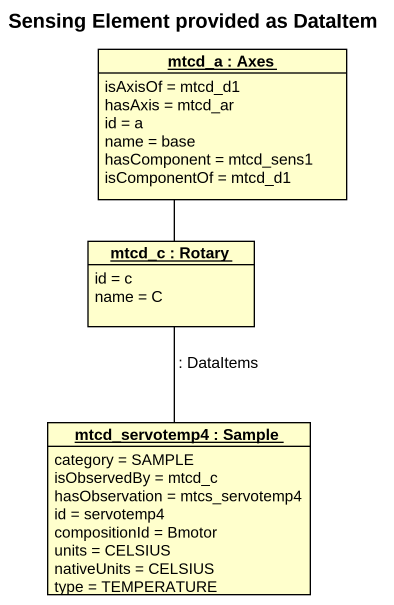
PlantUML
@startuml
title Sensing Element provided as DataItem
hide circle
hide empty members
object "mtcd_a : Axes" as mtcd_a {
  isAxisOf = mtcd_d1
  hasAxis = mtcd_ar
  id = a
  name = base
  hasComponent = mtcd_sens1
  isComponentOf = mtcd_d1
}
object "mtcd_c : Rotary" as mtcd_c {
  id = c
  name = C
}
object "mtcd_servotemp4 : Sample" as mtcd_servotemp4 {
  category = SAMPLE
  isObservedBy = mtcd_c
  hasObservation = mtcs_servotemp4
  id = servotemp4
  compositionId = Bmotor
  units = CELSIUS
  nativeUnits = CELSIUS
  type = TEMPERATURE
}
mtcd_a -- mtcd_c
mtcd_c -- mtcd_servotemp4 : : DataItems
@enduml
